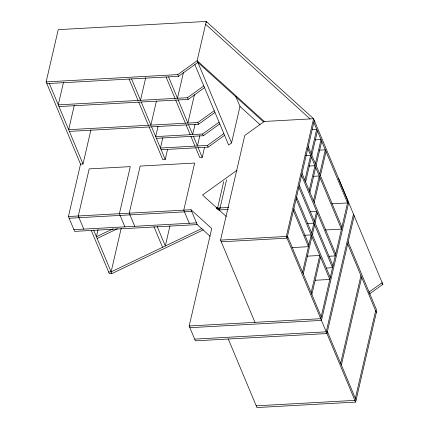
<?xml version="1.0" encoding="UTF-8"?>
<svg xmlns="http://www.w3.org/2000/svg" width="429" height="429" viewBox="0 0 429 429"><rect width="100%" height="100%" fill="white"/><g stroke="black" fill="none" stroke-linecap="round" stroke-linejoin="round"><path stroke-width="0.64" d="M210.044 236.229L197.201 224.592L74.63 231.381L68.42 216.532L80.545 164.146L46.139 81.901L58.231 29.649L206.226 21.45L313.578 118.731L382.861 284.363L369.417 294.026M63.497 82.288L58.269 104.869L187.452 97.71L203.791 85.961M74.324 105.169L68.651 129.681L197.833 122.528L214.173 110.779M80.545 164.146L83.012 164.007L90.921 129.821M98.069 229.617L96.418 236.749L113.17 228.743M145.715 77.735L140.492 100.311L131.542 78.925M108.644 272.013L111.111 271.873L121.203 228.266M156.392 101.26L150.869 125.129L141.205 102.027M158.06 126.287L155.673 136.61L202.633 134.004L219.074 122.19L194.846 64.575M162.838 137.709L160.451 148.032L207.411 145.426L223.852 133.612M183.462 72.458L177.488 98.262L168.543 76.871M149.12 126.979L162.763 159.588L165.229 159.454L167.616 149.131M194.439 94.696L187.87 123.08L178.207 99.973M169.975 225.826L165.31 245.978L157.18 226.539M195.061 124.238L192.669 134.556L188.588 124.791M199.839 135.661L197.447 145.978L193.388 136.272M195.699 147.828L199.758 157.54L202.225 157.405L204.617 147.083M354.193 215.825L326.946 333.548L195.393 340.835L189.184 325.986L211.733 228.544L190.991 209.743L68.42 216.532M216.414 208.333L216.559 207.7L217.036 208.843M219.074 122.19L228.63 145.034L231.547 142.932L239.988 106.467L235.859 96.589M217.38 208.971L223.702 181.655M226.571 179.783L219.594 209.91L217.583 208.086M254.955 322.34L220.554 240.101L244.771 135.467L264.243 121.466L313.578 118.731L286.331 236.454L355.614 402.086L256.95 407.55L228.282 339.012M314.291 120.447L287.044 238.17L221.273 241.811M304.901 180.277L310.65 155.421L305.341 155.716M311.105 153.459L316.704 129.263L312.055 129.52M305.614 181.987L311.368 157.137M311.824 155.175L317.422 130.974M309.202 190.556L314.95 165.701L308.971 166.034M315.406 163.739L321.005 139.543L315.031 139.875M309.915 192.267L315.669 167.417M316.119 165.455L321.723 141.254M313.497 200.836L319.251 175.981L313.272 176.314M319.707 174.024L325.305 149.823L319.332 150.155M314.216 202.547L319.97 177.697M320.42 175.734L326.024 151.539M302.552 272.19L311.181 234.91L304.536 235.274M311.636 232.947L313.905 223.139L307.261 223.504M314.36 221.176L316.629 211.363L310.65 211.695M303.271 273.9L311.899 236.62M312.35 234.658L314.623 224.85M315.074 222.887L317.347 213.079M311.154 292.75L319.782 255.469L307.159 256.167M311.867 294.46L320.495 257.185M347.978 200.976L320.731 318.699L189.184 325.986M353.475 214.114L326.228 331.832L194.675 339.125M340.658 363.283L360.939 275.649M341.377 364.999L361.658 277.359M355.351 398.407L375.632 310.773M355.614 402.086L376.807 310.521L348.134 241.988M46.139 81.901L177.788 74.608L197.147 60.693L206.226 21.45L206.708 22.592M46.858 83.612L178.507 76.319L197.86 62.403L263.481 121.841M58.987 106.58L188.17 99.421L204.51 87.677M69.369 131.397L198.552 124.238L214.891 112.495M156.387 138.32L203.351 135.72L219.787 123.901M161.17 149.742L208.129 147.142L224.565 135.323M237.076 170.184L202.552 195.007L226.324 216.548M217.616 209.701L220.05 207.947M368.699 292.315L382.142 282.647M97.136 238.465L117.482 228.743M111.111 271.873L202.064 228.416M91.205 230.325L109.363 273.723L111.83 273.589L203.389 229.837M216.254 208.162L228.727 207.47M69.133 218.248L191.709 211.454M218.361 209.979L228.287 209.427M348.68 202.761L321.45 320.409L189.897 327.702M331.687 203.818L347.528 202.938L313.84 122.41M73.911 229.671L196.487 222.882M325.198 230.003L341.468 229.097L307.786 148.568M220.554 240.101L286.331 236.454M291.843 247.603L308.456 246.68L293.404 210.698M328.882 256.269L335.264 255.915L301.576 175.381M326.56 268.018L332.539 267.685L298.852 187.157M315.261 280.266L329.815 279.456L296.128 198.927M256.236 405.834L354.896 400.37M205.588 24.222L310.087 118.924M264.243 121.466L197.147 60.693L231.547 142.932M239.988 106.467L259.963 124.571M381.912 283.505L382.861 284.363M308.236 146.605L341.924 227.139M347.683 243.951L376.351 312.484M302.032 173.423L335.719 253.952M299.308 185.194L332.995 265.723M296.584 196.965L330.271 277.493M293.86 208.735L308.907 244.718M287.5 236.207L321.187 316.736M327.397 331.585L356.07 400.123M177.788 74.608L178.507 76.319M187.452 97.71L188.17 99.421M197.833 122.528L198.552 124.238M202.633 134.004L203.351 135.72M207.411 145.426L208.129 147.142M198.166 147.694L202.225 157.405M166.077 77.011L175.021 98.397M175.74 100.113L185.403 123.214M186.122 124.93L190.203 134.695M190.921 136.406L194.981 146.117M190.991 209.743L197.201 224.592M151.587 126.839L165.229 159.454M129.075 79.059L138.02 100.45M138.739 102.161L148.402 125.263M189.259 223.278L183.768 210.146L194.664 163.052L140.16 166.077L129.258 213.165L134.754 226.298M153.931 226.63L162.57 247.286M124.887 226.844L119.396 213.712L130.293 166.624L89.184 168.897L78.282 215.985L83.778 229.124M49.324 83.478L83.012 164.007M93.613 230.046L111.83 273.589M338.422 178.132L347.962 201.045"/></g></svg>
